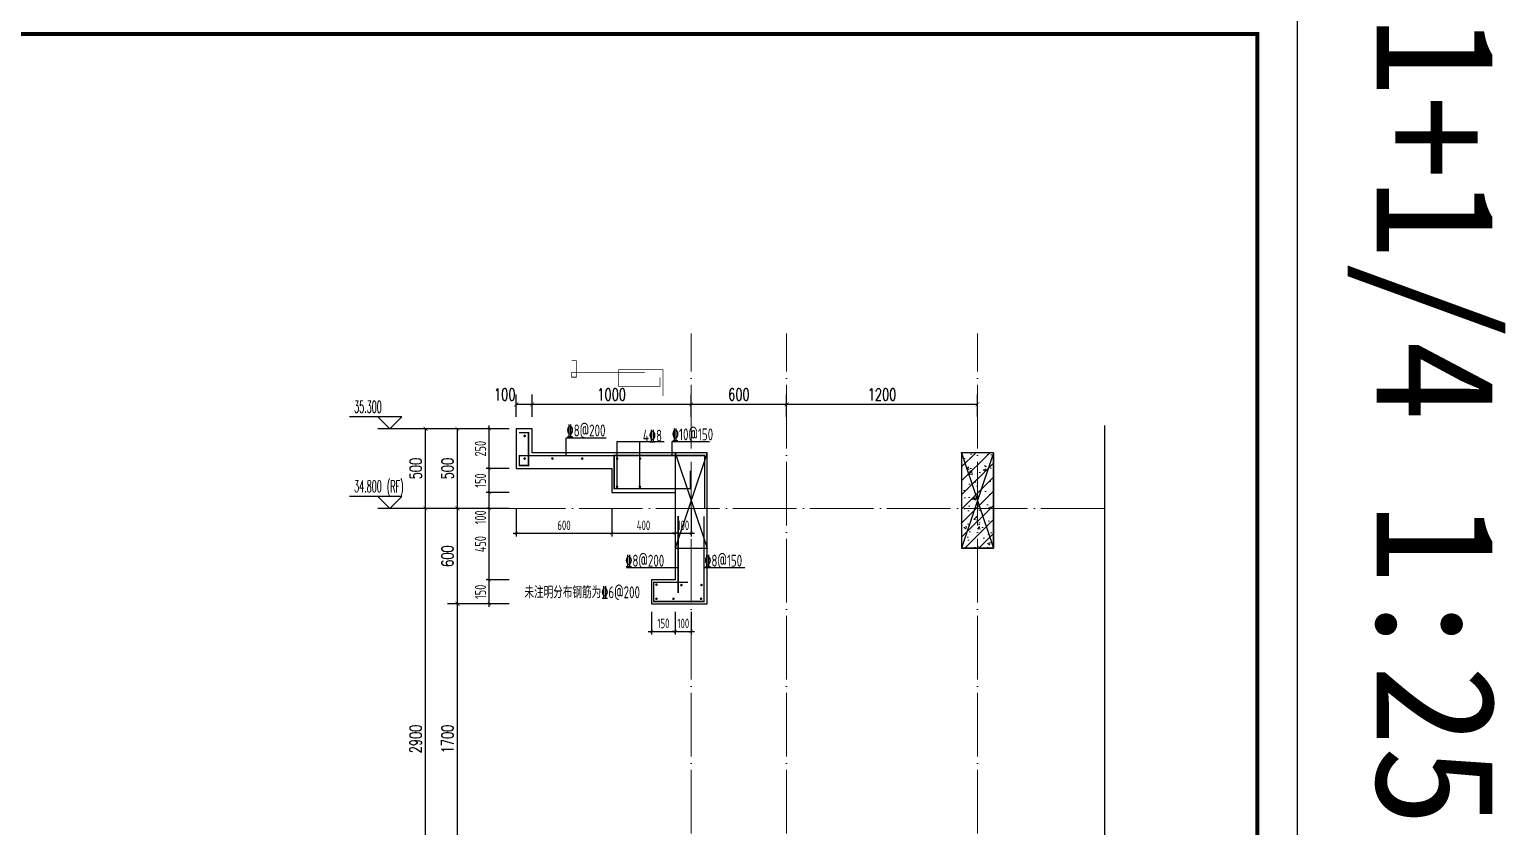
# Model space of a CAD drawing. Extents: x -668857 to 143095, y -247466 to 228182.
# Drawn here: x -1785 to 7495, y 167983 to 172994 of the extents above; entities that cross this region are included whole.
import ezdxf

# ---------------------------------------------------------------- set-up
doc = ezdxf.new("R2010")
doc.units = 0
doc.header["$LTSCALE"] = 1000
doc.linetypes.add('DOTE', pattern=[2.42, 2, -0.2, 0.02, -0.2])
doc.layers.get('0').update_dxf_attribs({"linetype": 'CONTINUOUS'})
doc.layers.get('DEFPOINTS').update_dxf_attribs({"linetype": 'CONTINUOUS'})
for name, color, linetype in [('DIM', 2, 'CONTINUOUS'), ('DIM_ELEV', 3, 'CONTINUOUS'), ('DIM_SYMB', 3, 'CONTINUOUS'), ('PUB_DIM', 3, 'CONTINUOUS'), ('PUB_TEXT', 2, 'CONTINUOUS'), ('REIN', 6, 'CONTINUOUS'), ('S-大样-砼线', 7, 'CONTINUOUS'), ('S-引出线', 40, 'CONTINUOUS'), ('TEXT', 2, 'CONTINUOUS'), ('WALL', 5, 'CONTINUOUS'), ('yichutu', 7, 'CONTINUOUS')]:
    doc.layers.add(name, color=color, linetype=linetype)
for name, color, linetype, lineweight in [('DOTE', 19, 'DOTE', 9), ('PUB_HATCH', 8, 'CONTINUOUS', 9), ('图框', 9, 'CONTINUOUS', 18)]:
    doc.layers.add(name, color=color, linetype=linetype, lineweight=lineweight)
doc.styles.add('_TCH_DIM', font='SIMPLEX.shx', dxfattribs={"width": 0.7, "bigfont": 'GBCBIG.shx'})
doc.styles.add('_TCH_DIM_T3', font='SIMPLEX', dxfattribs={"width": 0.705882, "bigfont": 'GBCBIG'})
doc.styles.add('_TCH_LABEL', font='simhei.ttf')
doc.styles.add('TSSD_DIMENSION', font='Tssdeng.shx', dxfattribs={"width": 0.7, "bigfont": 'tssdchn.shx'})
doc.styles.add('TSSD_REIN', font='tssdeng.shx', dxfattribs={"width": 0.7, "height": 300, "bigfont": 'tssdchn.shx'})
doc.dimstyles.new('_TCH_ARCH&&25', dxfattribs={"dimtxt": 74.375, "dimasz": 25, "dimexe": 62.5, "dimexo": 75, "dimgap": 25, "dimtad": 1, "dimdec": 0, "dimzin": 0, "dimdsep": 46, "dimtxsty": '_TCH_DIM_T3', "dimblk": 'ARCHTICK', "dimcen": 0.09, "dimclrt": 7, "dimazin": 0, "dimtfac": 1, "dimtdec": 0, "dimtix": 1, "dimtmove": 2, "dimatfit": 3, "dimldrblk": 'ARCHTICK', "dimfxl": 0, "dimtolj": 1, "dimtzin": 0, "dimarcsym": 0})
doc.dimstyles.new('TSSD_20_20', dxfattribs={"dimtxt": 60, "dimasz": 20, "dimexe": 20, "dimexo": 50, "dimgap": 20, "dimtad": 1, "dimdec": 0, "dimzin": 0, "dimdsep": 46, "dimtxsty": 'TSSD_DIMENSION', "dimblk": 'ARCHTICK', "dimblk1": 'ARCHTICK', "dimblk2": 'ARCHTICK', "dimcen": 0, "dimdle": 20, "dimclrt": 7, "dimadec": 0, "dimazin": 0, "dimtfac": 1, "dimtdec": 0, "dimtix": 1, "dimtmove": 2, "dimatfit": 3, "dimfxl": 0, "dimtolj": 1, "dimtzin": 0, "dimarcsym": 0})

# ---------------------------------------------------------------- blocks, each defined once
blk = doc.blocks.new('GFDDDDRG')
at = {"layer": '图框'}
blk.add_lwpolyline([(923310, -107437), (923310, -159999), (893610, -159999), (893610, -107437)], close=True, dxfattribs=at)
blk.add_lwpolyline([(923310, -107437), (923310, -159999), (893610, -159999), (893610, -107437)], close=True, dxfattribs=at)
at = {"layer": '图框', "const_width": 50}
blk.add_lwpolyline([(894110, -159499), (922810, -159499), (922810, -108687), (894110, -108687)], close=True, dxfattribs=at)
blk = doc.blocks.new('yct-1051-594-26275-14850-25-1002.0')
at = {"layer": 'yichutu', "color": 7}
blk.add_lwpolyline([(0, 0), (0, 14850), (26275, 14850), (26275, 0)], close=True, dxfattribs=at)
at = {"layer": 'yichutu', "color": 7, "style": '_TCH_LABEL'}
blk.add_text('A1+1/4 1:25', height=750, dxfattribs=at).set_placement((0, 15350))
blk = doc.blocks.new('_ArchTick')
at = {"color": 0, "linetype": 'ByBlock', "const_width": 0.15}
blk.add_lwpolyline([(-0.5, -0.5), (0.5, 0.5)], dxfattribs=at)
blk = doc.blocks.new('*D3008')
at = {"layer": 'DEFPOINTS', "color": 0}
for p in [(2125.5, 169383.2), (2275.5, 169383.2), (2275.5, 169209.5)]:
    blk.add_point(p, dxfattribs=at)
at = {"layer": 'DIM', "color": 0, "lineweight": -2}
for p, q in [((2125.5, 169333.2), (2125.5, 169189.5)), ((2275.5, 169333.2), (2275.5, 169189.5)), ((2105.5, 169209.5), (2295.5, 169209.5))]:
    blk.add_line(p, q, dxfattribs=at)
at = {"layer": 'DIM', "color": 0, "lineweight": -2, "xscale": 20, "yscale": 20, "zscale": 20, "rotation": 180}
blk.add_blockref('_ArchTick', (2125.5, 169209.5), dxfattribs=at)
at = {"layer": 'DIM', "color": 0, "lineweight": -2, "xscale": 20, "yscale": 20, "zscale": 20}
blk.add_blockref('_ArchTick', (2275.5, 169209.5), dxfattribs=at)
at = {"layer": 'DIM', "color": 7, "insert": (2200.5, 169259.5), "char_height": 60, "attachment_point": 5, "style": 'TSSD_DIMENSION'}
blk.add_mtext('\\A1;150', dxfattribs=at)
blk = doc.blocks.new('*D3009')
at = {"layer": 'DEFPOINTS', "color": 0}
for p in [(2275.5, 169383.2), (2375.5, 169383.2), (2375.5, 169209.5)]:
    blk.add_point(p, dxfattribs=at)
at = {"layer": 'DIM', "color": 0, "lineweight": -2}
for p, q in [((2275.5, 169333.2), (2275.5, 169189.5)), ((2375.5, 169333.2), (2375.5, 169189.5)), ((2275.5, 169209.5), (2255.5, 169209.5)), ((2275.5, 169209.5), (2375.5, 169209.5)), ((2375.5, 169209.5), (2395.5, 169209.5))]:
    blk.add_line(p, q, dxfattribs=at)
at = {"layer": 'DIM', "color": 0, "lineweight": -2, "xscale": 20, "yscale": 20, "zscale": 20}
blk.add_blockref('_ArchTick', (2275.5, 169209.5), dxfattribs=at)
at = {"layer": 'DIM', "color": 0, "lineweight": -2, "xscale": 20, "yscale": 20, "zscale": 20, "rotation": 180}
blk.add_blockref('_ArchTick', (2375.5, 169209.5), dxfattribs=at)
at = {"layer": 'DIM', "color": 7, "insert": (2325.5, 169259.5), "char_height": 60, "attachment_point": 5, "style": 'TSSD_DIMENSION'}
blk.add_mtext('\\A1;100', dxfattribs=at)
blk = doc.blocks.new('*D3010')
at = {"layer": 'DEFPOINTS', "color": 0}
for p in [(1375.5, 170637.4), (1275.5, 170483.2), (1375.5, 170483.2)]:
    blk.add_point(p, dxfattribs=at)
at = {"layer": 'PUB_DIM', "color": 0, "lineweight": -2}
for p, q in [((1275.5, 170558.2), (1275.5, 170699.9)), ((1375.5, 170558.2), (1375.5, 170699.9)), ((1275.5, 170637.4), (1375.5, 170637.4))]:
    blk.add_line(p, q, dxfattribs=at)
at = {"layer": 'PUB_DIM', "color": 0, "lineweight": -2, "xscale": 25, "yscale": 25, "zscale": 25, "rotation": 180}
blk.add_blockref('_ArchTick', (1275.5, 170637.4), dxfattribs=at)
at = {"layer": 'PUB_DIM', "color": 0, "lineweight": -2, "xscale": 25, "yscale": 25, "zscale": 25}
blk.add_blockref('_ArchTick', (1375.5, 170637.4), dxfattribs=at)
at = {"layer": 'PUB_DIM', "color": 7, "insert": (1203.1, 170699.6), "char_height": 74.38, "attachment_point": 5, "style": '_TCH_DIM_T3'}
blk.add_mtext('\\A1;100', dxfattribs=at)
blk = doc.blocks.new('*D3011')
at = {"layer": 'DEFPOINTS', "color": 0}
for p in [(2375.5, 170637.4), (1375.5, 170483.2), (2375.5, 170483.2)]:
    blk.add_point(p, dxfattribs=at)
at = {"layer": 'PUB_DIM', "color": 0, "lineweight": -2}
for p, q in [((1375.5, 170558.2), (1375.5, 170699.9)), ((2375.5, 170558.2), (2375.5, 170699.9)), ((1375.5, 170637.4), (2375.5, 170637.4))]:
    blk.add_line(p, q, dxfattribs=at)
at = {"layer": 'PUB_DIM', "color": 0, "lineweight": -2, "xscale": 25, "yscale": 25, "zscale": 25, "rotation": 180}
blk.add_blockref('_ArchTick', (1375.5, 170637.4), dxfattribs=at)
at = {"layer": 'PUB_DIM', "color": 0, "lineweight": -2, "xscale": 25, "yscale": 25, "zscale": 25}
blk.add_blockref('_ArchTick', (2375.5, 170637.4), dxfattribs=at)
at = {"layer": 'PUB_DIM', "color": 7, "insert": (1875.5, 170699.6), "char_height": 74.38, "attachment_point": 5, "style": '_TCH_DIM_T3'}
blk.add_mtext('\\A1;1000', dxfattribs=at)
blk = doc.blocks.new('*D3012')
at = {"layer": 'DEFPOINTS', "color": 0}
for p in [(2975.5, 170637.4), (2375.5, 170483.2), (2975.5, 170483.2)]:
    blk.add_point(p, dxfattribs=at)
at = {"layer": 'PUB_DIM', "color": 0, "lineweight": -2}
for p, q in [((2375.5, 170558.2), (2375.5, 170699.9)), ((2975.5, 170558.2), (2975.5, 170699.9)), ((2375.5, 170637.4), (2975.5, 170637.4))]:
    blk.add_line(p, q, dxfattribs=at)
at = {"layer": 'PUB_DIM', "color": 0, "lineweight": -2, "xscale": 25, "yscale": 25, "zscale": 25, "rotation": 180}
blk.add_blockref('_ArchTick', (2375.5, 170637.4), dxfattribs=at)
at = {"layer": 'PUB_DIM', "color": 0, "lineweight": -2, "xscale": 25, "yscale": 25, "zscale": 25}
blk.add_blockref('_ArchTick', (2975.5, 170637.4), dxfattribs=at)
at = {"layer": 'PUB_DIM', "color": 7, "insert": (2675.5, 170699.6), "char_height": 74.38, "attachment_point": 5, "style": '_TCH_DIM_T3'}
blk.add_mtext('\\A1;600', dxfattribs=at)
blk = doc.blocks.new('*D3013')
at = {"layer": 'DEFPOINTS', "color": 0}
for p in [(4175.5, 170637.4), (2975.5, 170483.2), (4175.5, 170483.2)]:
    blk.add_point(p, dxfattribs=at)
at = {"layer": 'PUB_DIM', "color": 0, "lineweight": -2}
for p, q in [((2975.5, 170558.2), (2975.5, 170699.9)), ((4175.5, 170558.2), (4175.5, 170699.9)), ((2975.5, 170637.4), (4175.5, 170637.4))]:
    blk.add_line(p, q, dxfattribs=at)
at = {"layer": 'PUB_DIM', "color": 0, "lineweight": -2, "xscale": 25, "yscale": 25, "zscale": 25, "rotation": 180}
blk.add_blockref('_ArchTick', (2975.5, 170637.4), dxfattribs=at)
at = {"layer": 'PUB_DIM', "color": 0, "lineweight": -2, "xscale": 25, "yscale": 25, "zscale": 25}
blk.add_blockref('_ArchTick', (4175.5, 170637.4), dxfattribs=at)
at = {"layer": 'PUB_DIM', "color": 7, "insert": (3575.5, 170699.6), "char_height": 74.38, "attachment_point": 5, "style": '_TCH_DIM_T3'}
blk.add_mtext('\\A1;1200', dxfattribs=at)
blk = doc.blocks.new('*D3014')
at = {"layer": 'DEFPOINTS', "color": 0}
for p in [(1275.5, 170033.2), (1875.5, 170033.2), (1875.5, 169826.8)]:
    blk.add_point(p, dxfattribs=at)
at = {"layer": 'DIM', "color": 0, "lineweight": -2}
for p, q in [((1275.5, 169983.2), (1275.5, 169806.8)), ((1875.5, 169983.2), (1875.5, 169806.8)), ((1255.5, 169826.8), (1895.5, 169826.8))]:
    blk.add_line(p, q, dxfattribs=at)
at = {"layer": 'DIM', "color": 0, "lineweight": -2, "xscale": 20, "yscale": 20, "zscale": 20, "rotation": 180}
blk.add_blockref('_ArchTick', (1275.5, 169826.8), dxfattribs=at)
at = {"layer": 'DIM', "color": 0, "lineweight": -2, "xscale": 20, "yscale": 20, "zscale": 20}
blk.add_blockref('_ArchTick', (1875.5, 169826.8), dxfattribs=at)
at = {"layer": 'DIM', "color": 7, "insert": (1575.5, 169876.8), "char_height": 60, "attachment_point": 5, "style": 'TSSD_DIMENSION'}
blk.add_mtext('\\A1;600', dxfattribs=at)
blk = doc.blocks.new('*D3015')
at = {"layer": 'DEFPOINTS', "color": 0}
for p in [(1875.5, 170033.2), (2275.5, 170033.2), (2275.5, 169826.8)]:
    blk.add_point(p, dxfattribs=at)
at = {"layer": 'DIM', "color": 0, "lineweight": -2}
for p, q in [((1875.5, 169983.2), (1875.5, 169806.8)), ((2275.5, 169983.2), (2275.5, 169806.8)), ((1855.5, 169826.8), (2295.5, 169826.8))]:
    blk.add_line(p, q, dxfattribs=at)
at = {"layer": 'DIM', "color": 0, "lineweight": -2, "xscale": 20, "yscale": 20, "zscale": 20, "rotation": 180}
blk.add_blockref('_ArchTick', (1875.5, 169826.8), dxfattribs=at)
at = {"layer": 'DIM', "color": 0, "lineweight": -2, "xscale": 20, "yscale": 20, "zscale": 20}
blk.add_blockref('_ArchTick', (2275.5, 169826.8), dxfattribs=at)
at = {"layer": 'DIM', "color": 7, "insert": (2075.5, 169876.8), "char_height": 60, "attachment_point": 5, "style": 'TSSD_DIMENSION'}
blk.add_mtext('\\A1;400', dxfattribs=at)
blk = doc.blocks.new('*D3016')
at = {"layer": 'DEFPOINTS', "color": 0}
for p in [(2275.5, 170033.2), (2375.5, 170033.2), (2375.5, 169826.8)]:
    blk.add_point(p, dxfattribs=at)
at = {"layer": 'DIM', "color": 0, "lineweight": -2}
for p, q in [((2275.5, 169983.2), (2275.5, 169806.8)), ((2375.5, 169983.2), (2375.5, 169806.8)), ((2275.5, 169826.8), (2255.5, 169826.8)), ((2275.5, 169826.8), (2375.5, 169826.8)), ((2375.5, 169826.8), (2395.5, 169826.8))]:
    blk.add_line(p, q, dxfattribs=at)
at = {"layer": 'DIM', "color": 0, "lineweight": -2, "xscale": 20, "yscale": 20, "zscale": 20}
blk.add_blockref('_ArchTick', (2275.5, 169826.8), dxfattribs=at)
at = {"layer": 'DIM', "color": 0, "lineweight": -2, "xscale": 20, "yscale": 20, "zscale": 20, "rotation": 180}
blk.add_blockref('_ArchTick', (2375.5, 169826.8), dxfattribs=at)
at = {"layer": 'DIM', "color": 7, "insert": (2325.5, 169876.8), "char_height": 60, "attachment_point": 5, "style": 'TSSD_DIMENSION'}
blk.add_mtext('\\A1;100', dxfattribs=at)
blk = doc.blocks.new('*D3019')
at = {"layer": 'DEFPOINTS', "color": 0}
for p in [(1105.3, 170483.2), (1279.9, 170483.2), (1279.9, 170233.2)]:
    blk.add_point(p, dxfattribs=at)
at = {"layer": 'DIM', "color": 0, "lineweight": -2}
for p, q in [((1229.9, 170483.2), (1085.3, 170483.2)), ((1105.3, 170213.2), (1105.3, 170503.2)), ((1229.9, 170233.2), (1085.3, 170233.2))]:
    blk.add_line(p, q, dxfattribs=at)
at = {"layer": 'DIM', "color": 0, "lineweight": -2, "xscale": 20, "yscale": 20, "zscale": 20}
for p, rotation in [((1105.3, 170483.2), 90), ((1105.3, 170233.2), 270)]:
    blk.add_blockref('_ArchTick', p, dxfattribs=dict(at, rotation=rotation))
at = {"layer": 'DIM', "color": 7, "insert": (1050.3, 170358.2), "char_height": 70, "attachment_point": 5, "rotation": 90, "style": 'TSSD_DIMENSION'}
blk.add_mtext('\\A1;250', dxfattribs=at)
blk = doc.blocks.new('*D3020')
at = {"layer": 'DEFPOINTS', "color": 0}
for p in [(1105.3, 170233.2), (1279.9, 170233.2), (1279.9, 170083.2)]:
    blk.add_point(p, dxfattribs=at)
at = {"layer": 'DIM', "color": 0, "lineweight": -2}
for p, q in [((1229.9, 170233.2), (1085.3, 170233.2)), ((1105.3, 170063.2), (1105.3, 170253.2)), ((1229.9, 170083.2), (1085.3, 170083.2))]:
    blk.add_line(p, q, dxfattribs=at)
at = {"layer": 'DIM', "color": 0, "lineweight": -2, "xscale": 20, "yscale": 20, "zscale": 20}
for p, rotation in [((1105.3, 170233.2), 90), ((1105.3, 170083.2), 270)]:
    blk.add_blockref('_ArchTick', p, dxfattribs=dict(at, rotation=rotation))
at = {"layer": 'DIM', "color": 7, "insert": (1050.3, 170158.2), "char_height": 70, "attachment_point": 5, "rotation": 90, "style": 'TSSD_DIMENSION'}
blk.add_mtext('\\A1;150', dxfattribs=at)
blk = doc.blocks.new('*D3021')
at = {"layer": 'DEFPOINTS', "color": 0}
for p in [(1105.3, 170083.2), (1279.9, 170083.2), (1279.9, 169983.2)]:
    blk.add_point(p, dxfattribs=at)
at = {"layer": 'DIM', "color": 0, "lineweight": -2}
for p, q in [((1229.9, 170083.2), (1085.3, 170083.2)), ((1105.3, 169963.2), (1105.3, 170103.2)), ((1229.9, 169983.2), (1085.3, 169983.2))]:
    blk.add_line(p, q, dxfattribs=at)
at = {"layer": 'DIM', "color": 0, "lineweight": -2, "xscale": 20, "yscale": 20, "zscale": 20}
for p, rotation in [((1105.3, 170083.2), 90), ((1105.3, 169983.2), 270)]:
    blk.add_blockref('_ArchTick', p, dxfattribs=dict(at, rotation=rotation))
at = {"layer": 'DIM', "color": 7, "insert": (1050.3, 169926.8), "char_height": 70, "attachment_point": 5, "rotation": 90, "style": 'TSSD_DIMENSION'}
blk.add_mtext('\\A1;100', dxfattribs=at)
blk = doc.blocks.new('*D3022')
at = {"layer": 'DEFPOINTS', "color": 0}
for p in [(1105.3, 169983.2), (1279.9, 169983.2), (1279.9, 169533.2)]:
    blk.add_point(p, dxfattribs=at)
at = {"layer": 'DIM', "color": 0, "lineweight": -2}
for p, q in [((1229.9, 169983.2), (1085.3, 169983.2)), ((1105.3, 169513.2), (1105.3, 170003.2)), ((1229.9, 169533.2), (1085.3, 169533.2))]:
    blk.add_line(p, q, dxfattribs=at)
at = {"layer": 'DIM', "color": 0, "lineweight": -2, "xscale": 20, "yscale": 20, "zscale": 20}
for p, rotation in [((1105.3, 169983.2), 90), ((1105.3, 169533.2), 270)]:
    blk.add_blockref('_ArchTick', p, dxfattribs=dict(at, rotation=rotation))
at = {"layer": 'DIM', "color": 7, "insert": (1050.3, 169758.2), "char_height": 70, "attachment_point": 5, "rotation": 90, "style": 'TSSD_DIMENSION'}
blk.add_mtext('\\A1;450', dxfattribs=at)
blk = doc.blocks.new('*D3023')
at = {"layer": 'DEFPOINTS', "color": 0}
for p in [(1105.3, 169533.2), (1279.9, 169533.2), (1279.9, 169383.2)]:
    blk.add_point(p, dxfattribs=at)
at = {"layer": 'DIM', "color": 0, "lineweight": -2}
for p, q in [((1105.3, 169363.2), (1105.3, 169553.2)), ((1229.9, 169533.2), (1085.3, 169533.2)), ((1229.9, 169383.2), (1085.3, 169383.2))]:
    blk.add_line(p, q, dxfattribs=at)
at = {"layer": 'DIM', "color": 0, "lineweight": -2, "xscale": 20, "yscale": 20, "zscale": 20}
for p, rotation in [((1105.3, 169533.2), 90), ((1105.3, 169383.2), 270)]:
    blk.add_blockref('_ArchTick', p, dxfattribs=dict(at, rotation=rotation))
at = {"layer": 'DIM', "color": 7, "insert": (1050.3, 169458.2), "char_height": 70, "attachment_point": 5, "rotation": 90, "style": 'TSSD_DIMENSION'}
blk.add_mtext('\\A1;150', dxfattribs=at)
blk = doc.blocks.new('*D3059')
at = {"layer": 'DEFPOINTS', "color": 0}
for p in [(905.3, 169383.2), (1205.3, 169383.2), (1205.3, 167683.2)]:
    blk.add_point(p, dxfattribs=at)
at = {"layer": 'PUB_DIM', "color": 0, "lineweight": -2}
for p, q in [((1130.3, 169383.2), (842.8, 169383.2)), ((905.3, 167683.2), (905.3, 169383.2)), ((1130.3, 167683.2), (842.8, 167683.2))]:
    blk.add_line(p, q, dxfattribs=at)
at = {"layer": 'PUB_DIM', "color": 0, "lineweight": -2, "xscale": 25, "yscale": 25, "zscale": 25}
for p, rotation in [((905.3, 169383.2), 90), ((905.3, 167683.2), 270)]:
    blk.add_blockref('_ArchTick', p, dxfattribs=dict(at, rotation=rotation))
at = {"layer": 'PUB_DIM', "color": 7, "insert": (843.1, 168533.2), "char_height": 74.38, "attachment_point": 5, "rotation": 90, "style": '_TCH_DIM_T3'}
blk.add_mtext('\\A1;1700', dxfattribs=at)
blk = doc.blocks.new('*D3060')
at = {"layer": 'DEFPOINTS', "color": 0}
for p in [(905.3, 169983.2), (1205.3, 169983.2), (1205.3, 169383.2)]:
    blk.add_point(p, dxfattribs=at)
at = {"layer": 'PUB_DIM', "color": 0, "lineweight": -2}
for p, q in [((1130.3, 169983.2), (842.8, 169983.2)), ((905.3, 169383.2), (905.3, 169983.2)), ((1130.3, 169383.2), (842.8, 169383.2))]:
    blk.add_line(p, q, dxfattribs=at)
at = {"layer": 'PUB_DIM', "color": 0, "lineweight": -2, "xscale": 25, "yscale": 25, "zscale": 25}
for p, rotation in [((905.3, 169983.2), 90), ((905.3, 169383.2), 270)]:
    blk.add_blockref('_ArchTick', p, dxfattribs=dict(at, rotation=rotation))
at = {"layer": 'PUB_DIM', "color": 7, "insert": (843.1, 169683.2), "char_height": 74.38, "attachment_point": 5, "rotation": 90, "style": '_TCH_DIM_T3'}
blk.add_mtext('\\A1;600', dxfattribs=at)
blk = doc.blocks.new('*D3061')
at = {"layer": 'DEFPOINTS', "color": 0}
for p in [(905.3, 170483.2), (1205.3, 170483.2), (1205.3, 169983.2)]:
    blk.add_point(p, dxfattribs=at)
at = {"layer": 'PUB_DIM', "color": 0, "lineweight": -2}
for p, q in [((1130.3, 170483.2), (842.8, 170483.2)), ((905.3, 169983.2), (905.3, 170483.2)), ((1130.3, 169983.2), (842.8, 169983.2))]:
    blk.add_line(p, q, dxfattribs=at)
at = {"layer": 'PUB_DIM', "color": 0, "lineweight": -2, "xscale": 25, "yscale": 25, "zscale": 25}
for p, rotation in [((905.3, 170483.2), 90), ((905.3, 169983.2), 270)]:
    blk.add_blockref('_ArchTick', p, dxfattribs=dict(at, rotation=rotation))
at = {"layer": 'PUB_DIM', "color": 7, "insert": (843.1, 170233.2), "char_height": 74.38, "attachment_point": 5, "rotation": 90, "style": '_TCH_DIM_T3'}
blk.add_mtext('\\A1;500', dxfattribs=at)
blk = doc.blocks.new('*D3068')
at = {"layer": 'DEFPOINTS', "color": 0}
for p in [(705.3, 169983.2), (1205.3, 169983.2), (1205.3, 167083.2)]:
    blk.add_point(p, dxfattribs=at)
at = {"layer": 'PUB_DIM', "color": 0, "lineweight": -2}
for p, q in [((1130.3, 169983.2), (642.8, 169983.2)), ((705.3, 167083.2), (705.3, 169983.2)), ((1130.3, 167083.2), (642.8, 167083.2))]:
    blk.add_line(p, q, dxfattribs=at)
at = {"layer": 'PUB_DIM', "color": 0, "lineweight": -2, "xscale": 25, "yscale": 25, "zscale": 25}
for p, rotation in [((705.3, 169983.2), 90), ((705.3, 167083.2), 270)]:
    blk.add_blockref('_ArchTick', p, dxfattribs=dict(at, rotation=rotation))
at = {"layer": 'PUB_DIM', "color": 7, "insert": (643.1, 168533.2), "char_height": 74.38, "attachment_point": 5, "rotation": 90, "style": '_TCH_DIM_T3'}
blk.add_mtext('\\A1;2900', dxfattribs=at)
blk = doc.blocks.new('*D3069')
at = {"layer": 'DEFPOINTS', "color": 0}
for p in [(705.3, 170483.2), (1205.3, 170483.2), (1205.3, 169983.2)]:
    blk.add_point(p, dxfattribs=at)
at = {"layer": 'PUB_DIM', "color": 0, "lineweight": -2}
for p, q in [((1130.3, 170483.2), (642.8, 170483.2)), ((705.3, 169983.2), (705.3, 170483.2)), ((1130.3, 169983.2), (642.8, 169983.2))]:
    blk.add_line(p, q, dxfattribs=at)
at = {"layer": 'PUB_DIM', "color": 0, "lineweight": -2, "xscale": 25, "yscale": 25, "zscale": 25}
for p, rotation in [((705.3, 170483.2), 90), ((705.3, 169983.2), 270)]:
    blk.add_blockref('_ArchTick', p, dxfattribs=dict(at, rotation=rotation))
at = {"layer": 'PUB_DIM', "color": 7, "insert": (643.1, 170233.2), "char_height": 74.38, "attachment_point": 5, "rotation": 90, "style": '_TCH_DIM_T3'}
blk.add_mtext('\\A1;500', dxfattribs=at)
blk = doc.blocks.new('20210902.14431623')
at = {"layer": 'REIN'}
for points in [[(-116901.3, -367750.1, 9, 9, 0), (-116840.8, -367750.1, 9, 9, 0), (-116840.8, -367956.4, 9, 9, 0), (-116899, -367956.4, 9, 9, 0), (-116899, -367894.2, 9, 9, 0), (-116027.8, -367894.2, 9, 9, 0)], [(-115839, -368690.9, 9, 9, 0), (-116053.3, -368690.9, 9, 9, 0), (-116053.3, -368811.5, 9, 9, 0), (-115737.9, -368811.5, 9, 9, 0), (-115737.9, -368276.6, 9, 9, 0)], [(-115899.9, -368273.7, 9, 9, 0), (-115899.9, -368758.8, 9, 9, 0)]]:
    blk.add_lwpolyline(points, format="xyseb", dxfattribs=at)
at = {"layer": 'REIN', "const_width": 8}
for points in [[(-116868.9, -367770.3, 1), (-116860.9, -367770.3, 1)], [(-116868.9, -367912.7, 1), (-116860.9, -367912.7, 1)], [(-116694.5, -367912.7, 1), (-116686.5, -367912.7, 1)], [(-116507, -367912.7, 1), (-116499, -367912.7, 1)], [(-116287.8, -367912.7, 1), (-116279.8, -367912.7, 1)], [(-116143.3, -367912.7, 1), (-116135.3, -367912.7, 1)], [(-116288.2, -368090.2, 1), (-116280.2, -368090.2, 1)], [(-116144.4, -368090.2, 1), (-116136.4, -368090.2, 1)], [(-116040.6, -368705.3, 1), (-116032.6, -368705.3, 1)], [(-115883.5, -368708, 1), (-115875.5, -368708, 1)], [(-115757.4, -368708, 1), (-115749.4, -368708, 1)], [(-116040.6, -368794.2, 1), (-116032.6, -368794.2, 1)], [(-115933.5, -368794.2, 1), (-115925.5, -368794.2, 1)], [(-115759.7, -368794.2, 1), (-115751.7, -368794.2, 1)]]:
    blk.add_lwpolyline(points, format="xyb", close=True, dxfattribs=at)
at = {"layer": 'REIN', "const_width": 9}
blk.add_lwpolyline([(-115734, -368225.6), (-115734, -367893.1), (-116302.1, -367893.1), (-116302.1, -368101.5), (-115822.1, -368101.5), (-115822.1, -367988.8)], dxfattribs=at)
at = {"layer": 'S-大样-砼线'}
for p, q in [((-115917.9, -367875.6), (-115717.9, -368475.6)), ((-115717.9, -367875.6), (-115917.9, -368475.6))]:
    blk.add_line(p, q, dxfattribs=at)
blk.add_lwpolyline([(-115717.9, -367875.6), (-115917.9, -367875.6), (-115917.9, -368475.6), (-115717.9, -368475.6)], close=True, dxfattribs=at)
at = {"layer": 'S-引出线'}
for p, q in [((-116605.1, -367894.2), (-116605.1, -367782.4)), ((-116605.1, -367782.4), (-116353.6, -367782.4)), ((-116284.2, -368090.2), (-116284.2, -367805.4)), ((-116284.2, -367805.4), (-115988.9, -367805.4)), ((-116140.4, -368090.2), (-116140.4, -367805.4)), ((-116225.7, -368597.5), (-115899.9, -368597.5)), ((-115737.9, -368597.5), (-115480.1, -368597.5))]:
    blk.add_line(p, q, dxfattribs=at)
blk.add_lwpolyline([(-115937.5, -367893.1), (-115937.5, -367805.4), (-115703.2, -367805.4)], dxfattribs=at)
at = {"layer": 'TEXT', "style": 'TSSD_REIN', "width": 0.7}
for s, p in [('%%1328@200', (-116601.9, -367773.3)), ('4%%1328', (-116121.8, -367806.5)), ('%%1328@200', (-116232.6, -368592.3)), ('%%1328@150', (-115735.7, -368592.3)), ('未注明分布钢筋为%%1326@200', (-116866.5, -368791))]:
    blk.add_text(s, height=75, rotation=0, dxfattribs=at).set_placement(p)
at = {"layer": 'TEXT', "color": 1, "style": 'TSSD_REIN', "width": 0.7}
blk.add_text('%%13210@150', height=75, rotation=0, dxfattribs=at).set_placement((-115939.6, -367798))

msp = doc.modelspace()

# ---------------------------------------------------------------- hatches: boundary and pattern name
at = {"layer": 'PUB_HATCH'}
h = msp.add_hatch(dxfattribs=at)
h.set_pattern_fill('钢筋混凝土', color=256, scale=25, style=0)
h.set_pattern_definition([(45, (-956095.346, 321026.26), (-44.194174, 44.194174), []), (50, (-956095.35, 321026.26), (179.315046, -15.688034), [18.75, -206.25]), (355, (-956095.35, 321026.26), (-34.687833, 188.048033), [15, -165]), (100.4514, (-956080.4, 321024.95), (144.627345, 172.359886), [15.935047, -175.285528]), (46.1842, (-956095.35, 321076.26), (266.81026, -41.379754), [28.125, -309.375]), (96.6356, (-956073.1, 321072.8), (233.665676, 243.52947), [23.90257, -262.92825]), (351.1842, (-956095.35, 321076.26), (233.66549, 243.52965), [22.5, -247.5]), (21, (-956070.35, 321063.76), (149.226763, -100.654723), [18.75, -206.25]), (326, (-956070.35, 321063.76), (60.828833, 181.28751), [15, -165]), (71.4514, (-956057.91, 321055.37), (210.055657, 80.632624), [15.935047, -175.285528]), (37.5, (-956095.346, 321026.26), (3.039964, 83.2234635), [0, -163, 0, -167.5, 0, -165.625]), (7.5, (-956095.35, 321026.26), (65.767384, 98.602928), [0, -95.5, 0, -159.25, 0, -63.125]), (327.5, (-956151.096, 321026.26), (133.455609, -5.638718), [0, -62.5, 0, -195, 0, -258.75]), (317.5, (-956176.1, 321026.26), (145.796542, 25.026246), [0, -81.25, 0, -129.5, 0, -183.75])])
h.paths.add_polyline_path([(4075.51, 170333.23), (4075.51, 169733.23), (4275.51, 169733.23), (4275.51, 170333.23)])

# ---------------------------------------------------------------- linework, layer by layer
at = {"layer": 'DIM_ELEV'}
for p, q in [((555.31, 170558.23), (227.31, 170558.23)), ((480.31, 170483.23), (405.31, 170558.23)), ((905.31, 170483.23), (405.31, 170483.23)), ((480.31, 170483.23), (555.31, 170558.23)), ((555.31, 170058.23), (227.31, 170058.23)), ((480.31, 169983.23), (405.31, 170058.23)), ((480.31, 169983.23), (555.31, 170058.23)), ((905.31, 169983.23), (405.31, 169983.23))]:
    msp.add_line(p, q, dxfattribs=at)
at = {"layer": 'DIM_SYMB'}
msp.add_lwpolyline([(4974.03, 170503.23), (4974.03, 160871.35), (5026.53, 160852.24), (4921.53, 160833.73), (4974.03, 160815.1), (4974.03, 151183.22)], dxfattribs=at)
at = {"layer": 'DOTE', "color": 1, "linetype": 'DOTE', "ltscale": 0.2}
for p, q in [((2375.51, 151483.22), (2375.51, 171083.23)), ((2975.51, 151483.22), (2975.51, 171083.23)), ((4175.51, 151483.22), (4175.51, 171083.23)), ((4974.03, 169983.23), (1205.31, 169983.23))]:
    msp.add_line(p, q, dxfattribs=at)
at = {"layer": 'REIN'}
msp.add_lwpolyline([(1623.34, 170911.24, 4.5, 4.5, 0), (1653.6, 170911.24, 4.5, 4.5, 0), (1653.6, 170808.1, 4.5, 4.5, 0), (1624.49, 170808.1, 4.5, 4.5, 0), (1624.49, 170839.19, 4.5, 4.5, 0), (2084.42, 170839.19, 4.5, 4.5, 0)], format="xyseb", dxfattribs=at)
at = {"layer": 'REIN', "const_width": 4.5}
msp.add_lwpolyline([(2198.42, 170689.23), (2198.42, 170855.46), (1919.24, 170855.46), (1919.24, 170751.28), (2179.39, 170751.28), (2179.39, 170807.63)], dxfattribs=at)
at = {"layer": 'S-大样-砼线'}
for p, q in [((4075.51, 170333.23), (4275.51, 169733.23)), ((4275.51, 170333.23), (4075.51, 169733.23))]:
    msp.add_line(p, q, dxfattribs=at)
msp.add_lwpolyline([(4275.51, 170333.23), (4075.51, 170333.23), (4075.51, 169733.23), (4275.51, 169733.23)], close=True, dxfattribs=at)
at = {"layer": 'WALL'}
for p, q in [((1375.51, 170483.23), (1275.51, 170483.23)), ((1275.51, 170483.23), (1275.51, 170233.23)), ((1375.51, 170333.23), (1375.51, 170483.23)), ((2475.51, 170333.23), (1375.51, 170333.23)), ((2475.51, 169383.23), (2475.51, 170333.23)), ((4075.51, 170333.23), (4075.51, 169733.23)), ((4275.51, 170333.23), (4075.51, 170333.23)), ((4275.51, 170333.23), (4275.51, 169733.23)), ((1275.51, 170233.23), (1875.51, 170233.23)), ((1875.51, 170233.23), (1875.51, 170083.23)), ((1875.51, 170083.23), (2275.51, 170083.23)), ((2275.51, 170083.23), (2275.51, 169533.23)), ((4275.51, 169733.23), (4075.51, 169733.23)), ((2275.51, 169533.23), (2125.51, 169533.23)), ((2125.51, 169533.23), (2125.51, 169383.23)), ((2125.51, 169383.23), (2475.51, 169383.23))]:
    msp.add_line(p, q, dxfattribs=at)

# ---------------------------------------------------------------- block references
at = {"xscale": 0.5, "yscale": 0.5, "zscale": 0.5}
msp.add_blockref('GFDDDDRG', (-455469.74, 227309.73), dxfattribs=at)
at = {"layer": 'PUB_DIM'}
msp.add_blockref('20210902.14431623', (118193.41, 538208.84), dxfattribs=at)
at = {"layer": 'yichutu', "rotation": 270}
msp.add_blockref('yct-1051-594-26275-14850-25-1002.0', (-8664.85, 173591.25), dxfattribs=at)

# ---------------------------------------------------------------- texts
at = {"layer": 'PUB_TEXT', "style": '_TCH_DIM', "width": 0.494118}
for s, p in [('35.300', (256.21, 170584.48)), ('34.800', (256.21, 170084.48)), ('(RF)', (461.61, 170083.25))]:
    msp.add_text(s, height=74.375, dxfattribs=at).set_placement(p)

# ---------------------------------------------------------------- dimensions: what is measured, and where the dimension line sits
at = {"layer": 'DIM'}
for p1, p2, picture, middle in [((1279.92, 170233.23), (1279.92, 170483.23), '*D3019', (1050.31, 170358.23)), ((1279.92, 170083.23), (1279.92, 170233.23), '*D3020', (1050.31, 170158.23)), ((1279.92, 169533.23), (1279.92, 169983.23), '*D3022', (1050.31, 169758.23)), ((1279.92, 169383.23), (1279.92, 169533.23), '*D3023', (1050.31, 169458.23))]:
    dim = msp.add_aligned_dim(p1=p1, p2=p2, distance=174.61, dimstyle='TSSD_20_20', override={"dimtxt": 70}, dxfattribs=at)
    dim.commit()
    dim.dimension.update_dxf_attribs({"geometry": picture, "text_midpoint": middle})
dim = msp.add_linear_dim(base=(1105.31, 170083.23), p1=(1279.92, 169983.23), p2=(1279.92, 170083.23), angle=90, dimstyle='TSSD_20_20', override={"dimtxt": 70}, dxfattribs=at)
dim.commit()
dim.dimension.update_dxf_attribs({"geometry": '*D3021', "text_midpoint": (1050.31, 169926.78), "dimtype": 161})
for p1, p2, distance, picture, middle in [((1275.51, 170033.22), (1875.51, 170033.22), -206.45, '*D3014', (1575.51, 169876.77)), ((1875.51, 170033.22), (2275.51, 170033.22), -206.45, '*D3015', (2075.51, 169876.77)), ((2275.51, 170033.22), (2375.51, 170033.22), -206.45, '*D3016', (2325.51, 169876.77)), ((2125.51, 169383.23), (2275.51, 169383.23), -173.71, '*D3008', (2200.51, 169259.52)), ((2275.51, 169383.23), (2375.51, 169383.23), -173.71, '*D3009', (2325.51, 169259.52))]:
    dim = msp.add_aligned_dim(p1=p1, p2=p2, distance=distance, dimstyle='TSSD_20_20', dxfattribs=at)
    dim.commit()
    dim.dimension.update_dxf_attribs({"geometry": picture, "text_midpoint": middle})
at = {"layer": 'PUB_DIM'}
dim = msp.add_linear_dim(base=(1375.51, 170637.39), p1=(1275.51, 170483.23), p2=(1375.51, 170483.23), angle=360, dimstyle='_TCH_ARCH&&25', dxfattribs=at)
dim.commit()
dim.dimension.update_dxf_attribs({"geometry": '*D3010', "text_midpoint": (1203.09, 170699.57), "dimtype": 161})
for p1, p2, distance, picture, middle in [((1375.51, 170483.23), (2375.51, 170483.23), 154.16, '*D3011', (1875.51, 170699.57)), ((2375.51, 170483.23), (2975.51, 170483.23), 154.16, '*D3012', (2675.51, 170699.57)), ((2975.51, 170483.23), (4175.51, 170483.23), 154.16, '*D3013', (3575.51, 170699.57)), ((1205.31, 169983.23), (1205.31, 170483.23), 500, '*D3069', (643.12, 170233.23)), ((1205.31, 169983.23), (1205.31, 170483.23), 300, '*D3061', (843.12, 170233.23)), ((1205.31, 167083.23), (1205.31, 169983.23), 500, '*D3068', (643.12, 168533.23)), ((1205.31, 169383.23), (1205.31, 169983.23), 300, '*D3060', (843.12, 169683.23)), ((1205.31, 167683.23), (1205.31, 169383.23), 300, '*D3059', (843.12, 168533.23))]:
    dim = msp.add_aligned_dim(p1=p1, p2=p2, distance=distance, dimstyle='_TCH_ARCH&&25', dxfattribs=at)
    dim.commit()
    dim.dimension.update_dxf_attribs({"geometry": picture, "text_midpoint": middle})

doc.saveas('drawing.dxf')
